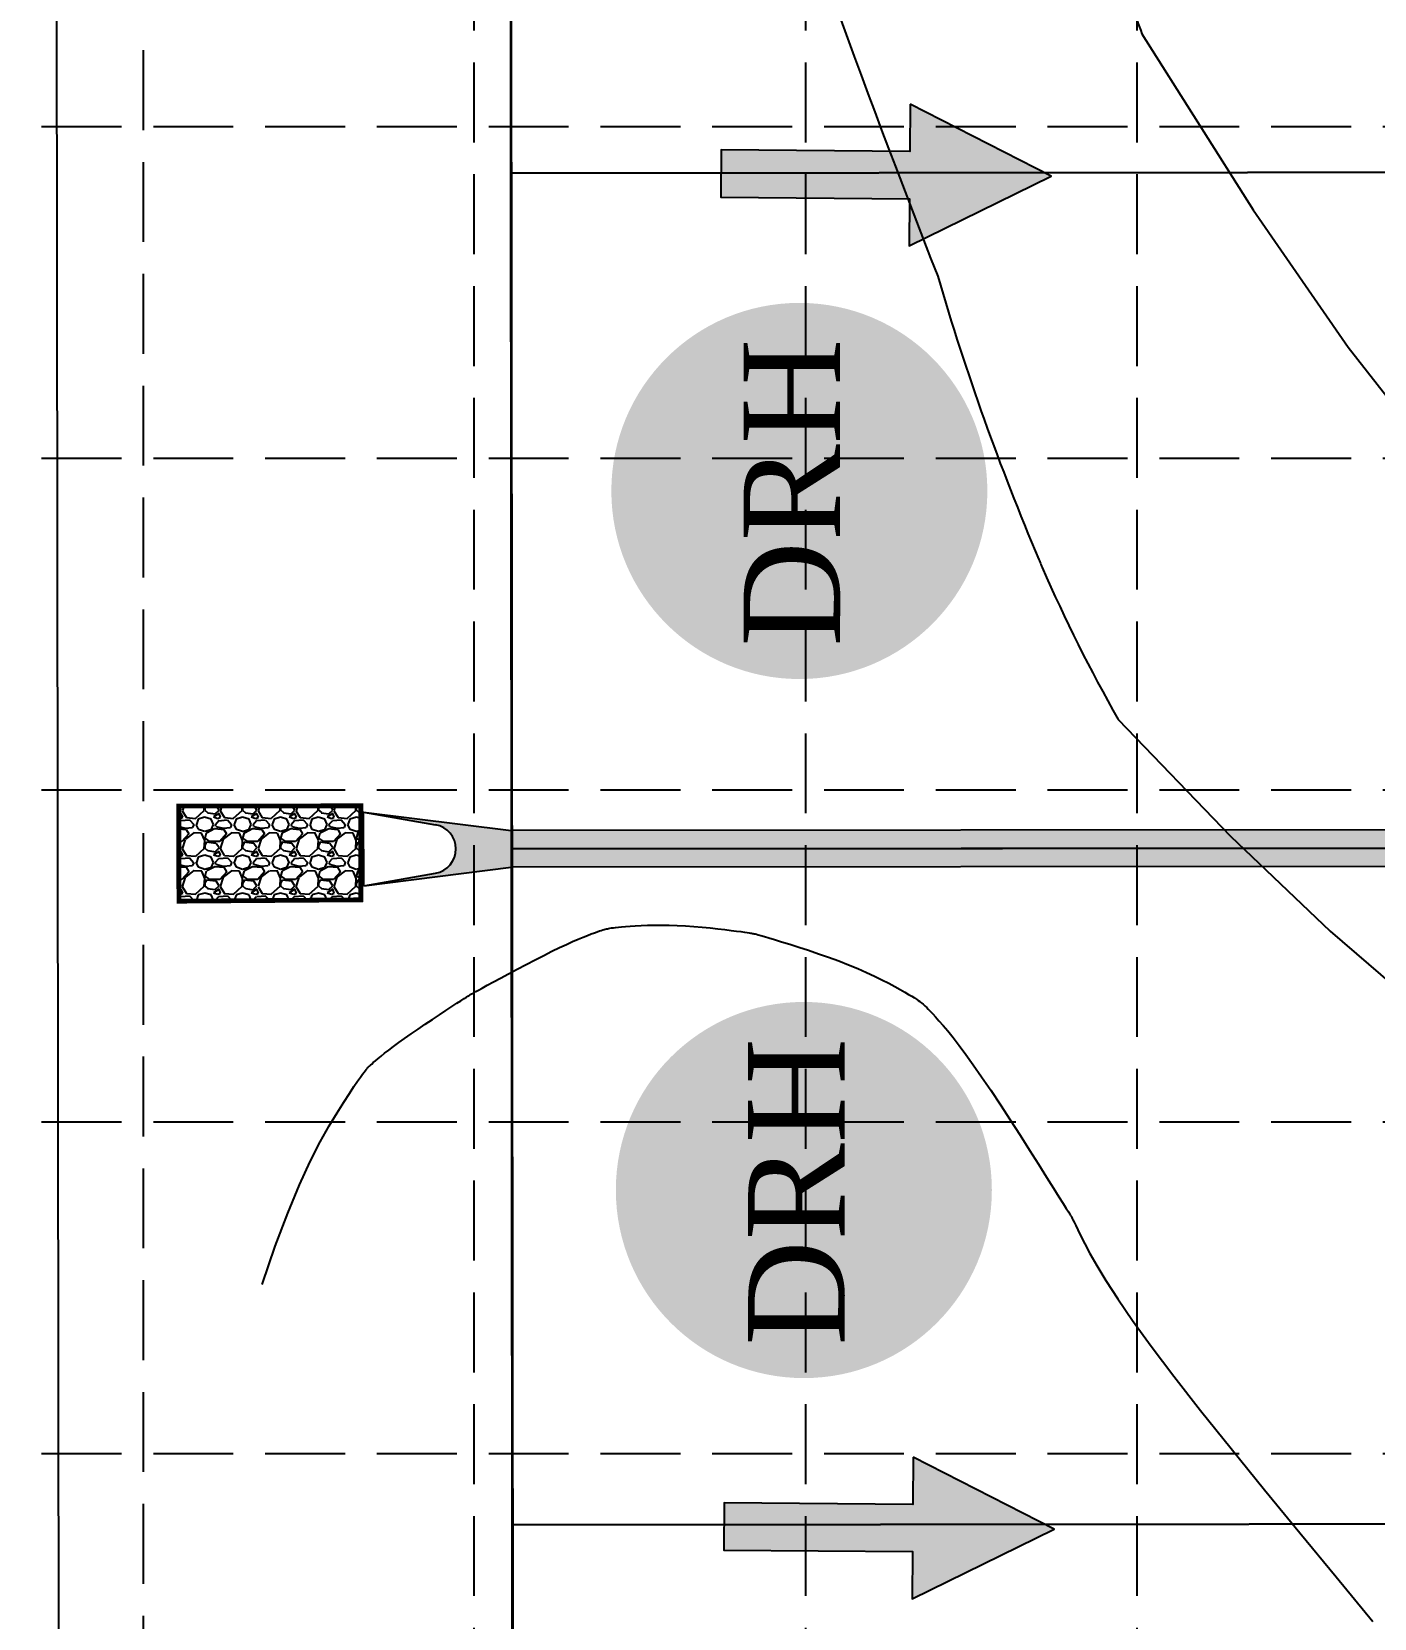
# Model space of a CAD drawing. Extents: x 4918 to 6001, y 3085 to 4816.
# Drawn here: x 5018.7 to 5128, y 3694.1 to 3823.3 of the extents above; entities that cross this region are included whole.
import ezdxf
from ezdxf.enums import TextEntityAlignment as Align

# ---------------------------------------------------------------- set-up
doc = ezdxf.new("R2010")
doc.units = 0
doc.header["$LTSCALE"] = 40
doc.header["$MEASUREMENT"] = 0
for name, pattern in [('ACAD_ISO02W100', [15, 12, -3]), ('HIDDEN', [0.35, 0.25, -0.1]), ('HIDDEN2', [0.175, 0.125, -0.05])]:
    doc.linetypes.add(name, pattern=pattern)
doc.layers.get('0').update_dxf_attribs({"linetype": 'CONTINUOUS'})
for name, color, linetype in [('area', 1, 'CONTINUOUS'), ('ARROWS', 252, 'CONTINUOUS'), ('asph-ex', 2, 'HIDDEN2'), ('base', 5, 'CONTINUOUS'), ('cont-int-pr', 6, 'CONTINUOUS'), ('grid', 2, 'CONTINUOUS'), ('LEGEND', 7, 'CONTINUOUS'), ('lots-pr', 4, 'CONTINUOUS'), ('ROW', 7, 'CONTINUOUS'), ('rw-pr', 5, 'CONTINUOUS'), ('STS-A-HATCH', 254, 'CONTINUOUS'), ('sts-pr-ut', 4, 'CONTINUOUS')]:
    doc.layers.add(name, color=color, linetype=linetype)
doc.styles.add('DRHorton', font='dutcheb.ttf')

# ---------------------------------------------------------------- blocks, each defined once
blk = doc.blocks.new('18FES')
for p, q in [((6, 1.5), (0, 0.75)), ((6, 1.5), (3.076458264189633, 0.9848265156523368)), ((6, 1.5), (6, -1.5)), ((6, -1.5), (0, -0.75)), ((6, -1.5), (3.076458264189633, -0.9848265156523386))]:
    blk.add_line(p, q)
blk.add_arc((3.25, 0), 1, 99.99380730805134, 260.0061926919486)
blk = doc.blocks.new('arrow')
blk.add_lwpolyline([(-67.00679329302966, -25.35842018353742), (-59.3270347441985, -25.41938721699262), (-59.57091179542658, -56.1384215279777), (-51.89114823905948, -56.19938584448118), (-51.64727869913713, -25.48035696739953), (-43.96752265407486, -25.54132400085473), (-55.30425519266737, -2.410587189246144), (-67.00678578172392, -25.35840795725562)], close=True)
at = {"color": 254}
for points in [[(-43.96751955730906, -25.54132267721434), (-67.00679354271597, -25.35841771446121), (-55.30425158724847, -2.410596210431322), (-67.00679354271597, -25.35841771446121)], [(-59.57090883123692, -56.13841801592571), (-51.89115083610795, -56.19938633684342), (-59.32703554756517, -25.41938603537892), (-51.64727755243712, -25.48035435629663)]]:
    blk.add_solid(points, dxfattribs=at)
blk = doc.blocks.new('DRHorton')
h = blk.add_hatch(color=1)
h.paths.add_polyline_path([(78.69822540696084, 25.78470422915278, 1), (40.43404856909645, 25.78470422915278, 1)])
h.paths.add_polyline_path([(42.32948281545312, 17.90510793809595), (76.50029822822269, 17.90510793809595), (76.50029822822269, 34.86907338622756), (42.32948281545312, 34.86907338622756)], flags=24)
at = {"layer": 'base', "color": 176, "style": 'DRHorton'}
blk.add_text('DRH', height=9.814143575853077, dxfattribs=at).set_placement((59.39083912051757, 21.64263810623019), align=Align.CENTER)

msp = doc.modelspace()

# ---------------------------------------------------------------- hatches: boundary and pattern name
at = {"layer": 'LEGEND', "linetype": 'ACAD_ISO02W100'}
h = msp.add_hatch(dxfattribs=at)
h.set_pattern_fill('GRAVEL', color=240, scale=3.085310250021716, angle=180, style=0)
h.set_pattern_definition([(48.01279999999998, (5265.047995288996, 3916.074856323128), (24.68247654583318, 27.76779638947003), [0.4150852997969214, -41.09351872734123]), (4.969699999999965, (5265.325673211499, 3916.38338734814), (-37.02372624451873, -3.085283429441465), [0.7122994068020133, -70.51761967622755]), (312.5103999999999, (5266.035294569003, 3916.445093553133), (-30.85307386343744, 33.93843951182259), [0.5022514849805353, -49.72295871927798]), (87.27370000000002, (5267.238565566511, 3917.216421115649), (-3.085297963474607, -61.70620591051897), [0.6486494563440653, -64.21628383682148]), (112.8337, (5267.269418669011, 3917.864336268153), (15.42658181145531, -37.02371192948178), [0.6360521345932272, -62.96924771341651]), (177.2737, (5267.022593849009, 3918.450545215654), (61.70620591051897, -3.085297963474608), [0.6486494563440655, -64.21628383682149]), (217.6942, (5266.374678696506, 3918.481398318156), (40.10905591379273, 30.85307289716059), [0.8578057235032872, -84.92269874999995]), (252.2553, (5265.6959104415, 3917.956895575649), (-21.59720495643734, -67.87681387268137), [0.8098569169077006, -80.1758625416546]), (301.4296, (5265.449085621498, 3917.185568013145), (24.68250740516246, -40.10901793632195), [0.6508461972420814, -64.4338444891018]), (355.2364000000001, (5265.788469749001, 3916.630212168138), (-33.93841566992839, 3.085284125654716), [0.7430414381332229, -36.40901504197663]), (42.39739999999999, (5266.528944209005, 3916.568505963132), (37.02374568060218, 33.93838832079586), [0.9609137067487631, -95.13052793026333]), (318.8141, (5264.184108418987, 3917.24727421814), (21.59718084196188, -18.51185321095916), [0.3279715648875581, -32.4693237628295]), (351.4692, (5264.430933238991, 3917.031302500645), (-40.10902795840483, 6.170644904970278), [0.6239638890336364, -61.77257310922188]), (44.99999999999999, (5265.047995288996, 3916.938743193139), (7.203674182564056e-16, 3.08531120476774), [0.4363276608683211, -3.926958203745642]), (23.19859999999993, (5265.263967006496, 3916.568505963132), (-15.42655041913294, -6.170624588896665), [0.234971058021154, -23.26205144071749]), (111.8014, (5265.479938723998, 3916.661065270639), (3.085309973888449, -9.255931592388071), [0.3322971698580884, -16.28260760270009]), (210.9638, (5265.356526313997, 3916.969596295639), (-9.255924648210035, -6.170628162537109), [0.5397102367260436, -17.45058573625841]), (341.5651, (5264.893729776495, 3916.691918373142), (-6.17062184089755, 3.085305323468369), [0.3902639788354966, -9.366344747982671]), (196.3895, (5267.269418669011, 3916.661065270639), (-30.85310928300011, -9.255908257591804), [0.5467169763038475, -54.12511949304217]), (250.3462, (5266.744915926507, 3916.506799758139), (12.3412263367542, 33.93841933924663), [0.4586653070784782, -45.40776975615158]), (113.1985999999999, (5264.893729776495, 3916.074856323128), (6.170624588896665, -15.42655041913294), [0.4699390307320578, -23.02708346800658]), (163.6105, (5264.708611161492, 3916.506799758139), (30.85310928300011, -9.255908257591814), [0.5467169763038422, -54.12511949304148]), (159.444, (5267.269418669011, 3918.573957625651), (15.42655694109422, -6.170608147761911), [0.5272178155237105, -25.83368530190282]), (114.7751, (5266.775769029007, 3918.759076240656), (15.42652715150663, -33.93842330767417), [0.4417485509776037, -43.73317133829819]), (246.8014, (5264.862876673995, 3919.160166573163), (-6.170624588896676, -15.42655041913294), [0.4699390307320577, -23.02708346800657]), (197.354, (5264.677758058993, 3918.728223138152), (40.10903947982246, 12.34122403785057), [0.5171936425213902, -51.20203177065638]), (249.444, (5266.374678696506, 3919.160166573163), (6.17060814776192, 15.42655694109422), [0.2636089077618557, -26.0972942096647]), (281.3098999999995, (5265.047995288996, 3919.160166573163), (3.085302944505645, -12.34124332095273), [0.1573199696486068, -15.57473561610681]), (345.9637999999999, (5265.078848391495, 3919.005901060662), (-9.255932434612888, 3.085304256378456), [0.6360521345932266, -12.08500598382256]), (6.008999999999985, (5265.6959104415, 3918.851635548162), (-30.853101731685, -3.085308144241442), [0.5894485232666489, -58.35532050002148]), (123.6901, (5265.356526313997, 3917.24727421814), (3.085314367390428, -6.170619135630258), [0.4449696148786313, -10.67927384239741]), (173.1572, (5265.109701493995, 3917.617511448145), (-52.4502722926736, 6.170645176122681), [0.7768626090939679, -76.90926563196203]), (240.9454, (5264.33837393149, 3917.710070755651), (12.34124108400508, 21.59717293666881), [0.3176512021012358, -31.44756156732985]), (270, (5264.184108418987, 3917.432392833143), (3.085310250021716, -3.085310250021716), [0.1851186150013029, -2.900191635020413]), (300.2564, (5265.757616646501, 3918.759076240656), (-12.3412252242868, 21.59717932722579), [0.4286236411740169, -42.43387622987867]), (228.0128, (5265.973588364001, 3918.388839010649), (-24.68247654583318, -27.76779638947003), [0.8301705995938429, -40.67843342754431]), (180, (5265.418232518998, 3917.771776960646), (-3.085310250021716, -3.085310250021716), [0.802180665005646, -2.283129585016069]), (145.3048, (5264.616051853991, 3917.771776960646), (30.85308478741251, -21.59719831342204), [0.4878307448719335, -48.29520671859842]), (74.05459999999998, (5264.214961521489, 3918.049454883145), (3.085309908466706, 12.34124139084804), [0.4492273430236622, -22.01217066126194]), (27.64599999999996, (5264.33837393149, 3918.481398318156), (58.62088181426082, 30.85312629773707), [0.7314190744213979, -72.41060869481811]), (355.4261, (5264.986289083994, 3918.820782445659), (40.10903497284846, -3.085294209990725), [0.7737927253951892, -76.60539651074701])])
h.paths.add_polyline_path([(5045.51811255931, 3760.258938656565), (5030.703044607223, 3760.243816821345), (5030.705598310141, 3752.497930717272), (5045.51811255931, 3752.610158743508)])
at = {"layer": 'STS-A-HATCH'}
h = msp.add_hatch(color=150, dxfattribs=at)
edge = h.paths.add_edge_path()
edge.add_line((5189.261769018384, 3758.352784185419), (5057.792558633328, 3758.253990155434))
edge.add_line((5057.792558633328, 3758.253990155434), (5045.746936170822, 3759.75050057233))
edge.add_line((5045.746936170822, 3759.75050057233), (5051.602019962396, 3758.723279715829))
edge.add_ellipse((5051.255989555354, 3756.750931690581), major_axis=(1.415961471100718, 1.415961471100718), ratio=0.9999999999995796, start_angle=235.0368628636893, end_angle=395.04924824764424, ccw=False)
edge.add_line((5051.604983856535, 3754.779105949538), (5045.751450510291, 3753.743086519808))
edge.add_line((5045.751450510291, 3753.743086519808), (5057.765150030422, 3755.253968711873))
edge.add_line((5057.765150030422, 3755.253968711873), (5189.263980958124, 3755.352785000519))
edge.add_line((5189.263980958124, 3755.352785000519), (5189.262874983039, 3756.852791666913))
edge.add_line((5189.262874983039, 3756.852791666913), (5189.261769018384, 3758.352784185419))

# ---------------------------------------------------------------- linework, layer by layer
at = {"layer": 'area', "color": 7, "flags": 128}
for points in [[(5174.521023037429, 3866.841737719184), (5057.639738445221, 3866.753905951588), (5057.701600662716, 3811.753936909623), (5177.70111747487, 3811.844111908158, 0.02901888423546375)], [(5177.825299576441, 3701.844174168033), (5057.82532509631, 3701.753998825578), (5057.887187313339, 3646.754029783526), (5179.271040845713, 3646.845245057619, -0.02774898756438197), (5177.859137135609, 3671.760144901305)]]:
    msp.add_lwpolyline(points, format="xyb", close=True, dxfattribs=at)
for points in [[(5177.701575141684, 3811.844112252107), (5057.701600662251, 3811.753936909623), (5057.763462879746, 3756.7539678676), (5177.763437358481, 3756.844143209997)], [(5177.763437359179, 3756.844143210055), (5057.76346287928, 3756.753967867542), (5057.82532509631, 3701.753998825578), (5177.82529957551, 3701.844174168004)]]:
    msp.add_lwpolyline(points, close=True, dxfattribs=at)
at = {"layer": 'asph-ex', "color": 7, "linetype": 'Continuous'}
msp.add_line((5019.756390935397, 4711.002019878316), (5021.432869464242, 3220.491790913986), dxfattribs=at)
at = {"layer": 'cont-int-pr', "color": 43}
for points in [[(5078.536720329263, 3975.389230044836, 0.01414673091377346), (5080.521026476236, 3947.14277606631, 0.01422735381331309), (5084.083809547649, 3919.213429801269, 4.892929931334017e-06), (5084.13473983929, 3918.888210986439, 0.0001321969335619656), (5084.13662819267, 3918.876174362447, 0.01410004613366376), (5088.016646364711, 3898.036688064956, 0.01025050132831996), (5094.742260621288, 3869.667447319267, 3.632155053425265e-05), (5094.779437962272, 3869.523857217911, 5.470506542625027e-05), (5094.804139303901, 3869.428524727894, 0.01023211456164365), (5100.871088568863, 3847.851946786181, 0.01081858612487094), (5107.463022164936, 3827.704360542737, 6.856476373725352e-05), (5107.503090135106, 3827.590357285622, 5.90293944911135e-05), (5107.549664307327, 3827.457950299618, 0.002033504722029468), (5109.108755970163, 3823.084130237908, 0.01017354862493849)], [(5044.882287719595, 3861.921087670742, -0.02530327171903162), (5052.160132431466, 3870.396115019061, -0.05356357773656165), (5056.708920999959, 3873.071752677513, -7.603059427455432e-05), (5057.133431340175, 3873.434245469416, -0.0006535427539029681), (5057.182878705687, 3873.476344367044, -0.0253638685318333), (5060.112781208158, 3875.718849650554, -0.0400942224047612), (5062.137473237065, 3876.884607317019, -0.06753300659159202), (5062.910561992472, 3877.130039811455, -0.03208859406107334), (5064.601629987615, 3877.314055631604, -0.0755691519138622), (5066.842726725205, 3877.074207365838, -0.07398647512956161), (5068.957946207054, 3876.166982284621, -0.06813057492559256), (5070.351818963365, 3875.01908085003, -0.08465309400043297), (5071.146481448439, 3873.797965853993, -0.08520439629697472), (5072.874338186889, 3866.676070504756, 0.0408012120334342), (5075.142191990724, 3851.627037494046, 1.828067053551287e-05), (5075.182960086138, 3851.453831549956, 2.335568513829472e-05), (5075.214880875965, 3851.318264580821, 0.01413557299891927), (5092.484012664947, 3803.359331758384, 0.02945728101606403), (5100.715946478028, 3780.307707258069, 0.0006071265701163726), (5100.890340348291, 3779.89877210667, 0.0009813560819723127), (5100.999034270565, 3779.646123836996, 0.02767530302576978), (5107.174254883599, 3767.293641628565, 0.01477547059197071)]]:
    msp.add_lwpolyline(points, format="xyb", dxfattribs=at)
at = {"layer": 'cont-int-pr', "color": 43, "flags": 128}
for points in [[(5109.108755970162, 3823.084130237909), (5118.175544432239, 3808.751136256111), (5125.907685711715, 3797.591802938467), (5132.501946708496, 3789.169543376167), (5138.155094322487, 3783.047770660398), (5143.063895453594, 3778.78989788235), (5147.425117001721, 3775.95933813321), (5151.435525866776, 3774.119504504167), (5155.291888948663, 3772.83381008641), (5159.162736265898, 3771.737953859988), (5163.103650311449, 3770.756778360387), (5167.141976696894, 3769.887412011957), (5171.30506103381, 3769.126983239046), (5175.620248933777, 3768.472620466002), (5180.114886008369, 3767.921452117173), (5184.816317869168, 3767.470606616908), (5189.751890127752, 3767.117212389554)], [(5107.174254883599, 3767.293641628565), (5116.316178124839, 3757.79569868575), (5124.435967827327, 3750.055284239756), (5131.638128122567, 3743.857544708255), (5138.027163142064, 3738.987626508923), (5143.707577017321, 3735.230676059432), (5148.783873879845, 3732.371839777457), (5153.360557861139, 3730.196264080671), (5157.542133092706, 3728.489095386744), (5161.434031313473, 3727.068896816347), (5165.145394692063, 3725.887898302107), (5168.786293004515, 3724.931746479644), (5172.466796026873, 3724.186087984579), (5176.296973535179, 3723.636569452531), (5180.386895305476, 3723.268837519123), (5184.846631113806, 3723.068538819974), (5189.786250736212, 3723.021319990705)]]:
    msp.add_lwpolyline(points, dxfattribs=at)
at = {"layer": 'cont-int-pr', "color": 43}
msp.add_lwpolyline([(5037.477625440825, 3721.294236054287), (5038.551011840572, 3724.431556020895), (5039.566579433005, 3727.120463939154), (5040.518726371203, 3729.402209661578), (5041.401850808244, 3731.318043040676), (5042.210350897207, 3732.909213928959), (5042.938624791168, 3734.21697217894), (5043.581070643208, 3735.282567643128), (5044.132086606403, 3736.147250174038), (5044.588745708466, 3736.848380197016), (5044.958820475646, 3737.407760428766), (5045.252758308822, 3737.843304158835), (5045.481006608877, 3738.172924676765), (5045.654012776693, 3738.414535272098), (5045.782224213151, 3738.58604923438), (5045.876088319133, 3738.705379853153), (5045.94605249552, 3738.790440417961), (5046.001855492776, 3738.857133468964), (5046.050401459688, 3738.913318548783), (5046.097885894623, 3738.964844450658), (5046.150504295952, 3739.017559967826), (5046.21445216204, 3739.077313893526), (5046.295924991258, 3739.149955020997), (5046.401118281974, 3739.241332143477), (5046.536227532556, 3739.357294054205), (5046.706758556199, 3739.502643097898), (5046.915458425404, 3739.677995825195), (5047.164384527497, 3739.882922338216), (5047.455594249807, 3740.116992739077), (5047.79114497966, 3740.379777129898), (5048.173094104383, 3740.670845612796), (5048.603499011304, 3740.989768289891), (5049.08441708775, 3741.336115263301), (5049.61466323607, 3741.707785147197), (5050.180082418705, 3742.095990603963), (5050.763277113118, 3742.490272808039), (5051.346849796772, 3742.880172933861), (5051.913402947131, 3743.255232155867), (5052.445539041656, 3743.604991648497), (5052.925860557812, 3743.918992586185), (5053.336969973062, 3744.186776143373), (5053.666181291201, 3744.400811798862), (5053.919654621354, 3744.565282248928), (5054.10826159898, 3744.687298494209), (5054.242873859536, 3744.773971535347), (5054.334363038482, 3744.832412372982), (5054.393600771272, 3744.869732007753), (5054.431458693368, 3744.893041440301), (5054.458808440225, 3744.909451671266), (5054.486920571572, 3744.92608380636), (5054.528661344215, 3744.95009937158), (5054.597295939227, 3744.988669997995), (5054.706089537685, 3745.048967316673), (5054.868307320664, 3745.138162958684), (5055.097214469238, 3745.263428555095), (5055.406076164482, 3745.431935736976), (5055.808157587472, 3745.650856135396), (5056.31107639271, 3745.924137569105), (5056.8998601284, 3746.242832607579), (5057.553888816178, 3746.59477000798), (5058.252542477676, 3746.967778527465), (5058.975201134528, 3747.349686923193), (5059.701244808367, 3747.728323952324), (5060.410053520825, 3748.091518372018), (5061.081007293537, 3748.427098939432), (5061.697246783077, 3748.725382565848), (5062.256955185788, 3748.986638779028), (5062.762076332951, 3749.213625260856), (5063.214554055853, 3749.409099693217), (5063.616332185777, 3749.575819757994), (5063.969354554004, 3749.716543137073), (5064.27556499182, 3749.834027512337), (5064.536907330508, 3749.93103056567), (5064.756017087746, 3750.010231685311), (5064.938296526787, 3750.073997084914), (5065.089839597278, 3750.124614684486), (5065.216740248866, 3750.164372404036), (5065.325092431199, 3750.195558163573), (5065.420990093923, 3750.220459883105), (5065.510527186686, 3750.24136548264), (5065.599797659134, 3750.260562882184), (5065.694953444562, 3750.279979758261), (5065.802378410852, 3750.300102813433), (5065.92851440953, 3750.321058506776), (5066.079803292125, 3750.342973297367), (5066.262686910164, 3750.365973644282), (5066.483607115176, 3750.390186006598), (5066.749005758687, 3750.415736843389), (5067.065324692227, 3750.442752613732), (5067.437194691031, 3750.470974475396), (5067.862002225174, 3750.49860238092), (5068.33532268844, 3750.523450981531), (5068.852731474611, 3750.543334928463), (5069.40980397747, 3750.556068872944), (5070.002115590801, 3750.559467466204), (5070.625241708386, 3750.551345359474), (5071.274757724009, 3750.529517203986), (5071.944698687244, 3750.492707566311), (5072.622938270838, 3750.443280674395), (5073.295809803326, 3750.384510671528), (5073.949646613245, 3750.319671700998), (5074.570782029133, 3750.252037906096), (5075.145549379527, 3750.184883430109), (5075.660281992962, 3750.121482416328), (5076.101313197977, 3750.06510900804), (5076.459132533706, 3750.018263089902), (5076.740854381674, 3749.980347512041), (5076.957749334001, 3749.94999086595), (5077.121087982811, 3749.925821743122), (5077.242140920227, 3749.90646873505), (5077.33217873837, 3749.890560433229), (5077.402472029363, 3749.876725429151), (5077.464291385327, 3749.86359231431), (5077.529288379958, 3749.84929797775), (5077.610638513234, 3749.83001249872), (5077.721898266711, 3749.801414254019), (5077.87662412194, 3749.759181620448), (5078.088372560474, 3749.698992974805), (5078.370700063866, 3749.61652669389), (5078.737163113669, 3749.507461154502), (5079.201318191435, 3749.367474733441), (5079.771182483701, 3749.193630346379), (5080.432615996929, 3748.988529064483), (5081.165939442569, 3748.756156497786), (5081.951473532065, 3748.500498256328), (5082.769538976867, 3748.225539950146), (5083.600456488421, 3747.935267189275), (5084.424546778173, 3747.633665583754), (5085.222130557571, 3747.32472074362), (5085.976479098875, 3747.012478179202), (5086.682665917585, 3746.701223001992), (5087.338715090017, 3746.395300223778), (5087.942650692487, 3746.099054856344), (5088.492496801308, 3745.816831911476), (5088.986277492794, 3745.552976400959), (5089.422016843261, 3745.31183333658), (5089.797738929022, 3745.097747730122), (5090.113025110851, 3744.913715309613), (5090.373685887352, 3744.757334668044), (5090.587089041591, 3744.624855114644), (5090.760602356629, 3744.512525958645), (5090.901593615532, 3744.416596509278), (5091.017430601363, 3744.333316075774), (5091.115481097187, 3744.258933967365), (5091.203112886064, 3744.189699493279), (5091.287486470034, 3744.121299639183), (5091.374933227022, 3744.047172096466), (5091.471577253921, 3743.960192232953), (5091.583542647632, 3743.853235416468), (5091.71695350505, 3743.719177014834), (5091.877933923073, 3743.550892395876), (5092.072607998597, 3743.341256927417), (5092.307099828521, 3743.08314597728), (5092.586962346054, 3742.769036572405), (5092.915463829661, 3742.389812376176), (5093.295301394125, 3741.935958711094), (5093.729172154225, 3741.39796089966), (5094.219773224739, 3740.766304264374), (5094.769801720448, 3740.031474127735), (5095.381954756132, 3739.183955812243), (5096.058929446569, 3738.214234640401), (5096.79907881935, 3737.121076746036), (5097.583379553299, 3735.936371508295), (5098.388464240048, 3734.700289117658), (5099.19096547123, 3733.452999764603), (5099.967515838477, 3732.234673639607), (5100.694747933423, 3731.085480933147), (5101.3492943477, 3730.045591835702), (5101.907787672943, 3729.155176537748), (5102.353192905511, 3728.443846785499), (5102.693804660679, 3727.898980548112), (5102.94424995845, 3727.497397350475), (5103.119155818828, 3727.21591671748), (5103.233149261815, 3727.031358174016), (5103.300857307414, 3726.920541244976), (5103.336906975629, 3726.860285455249), (5103.355925286462, 3726.827410329726), (5103.371549933036, 3726.79967569205), (5103.393461300962, 3726.758602560876), (5103.430350448968, 3726.686652253613), (5103.490908435783, 3726.566286087668), (5103.583826320139, 3726.379965380449), (5103.717795160762, 3726.110151449366), (5103.901506016384, 3725.739305611824), (5104.143649945733, 3725.249889185232), (5104.457733833624, 3724.622196279412), (5104.876527869207, 3723.827852173836), (5105.43761806772, 3722.836314940388), (5106.178590444398, 3721.617042650955), (5107.137031014477, 3720.139493377421), (5108.350525793191, 3718.373125191672), (5109.856660795778, 3716.287396165593), (5111.693022037474, 3713.851764371071), (5113.879388624179, 3711.052836773834), (5116.364312024451, 3707.945815914998), (5119.078536797514, 3704.603053229523), (5121.952807502591, 3701.096900152366), (5124.917868698906, 3697.499708118489), (5127.904464945682, 3693.88382856285)], dxfattribs=at)
at = {"layer": 'grid', "color": 253, "linetype": 'HIDDEN', "ltscale": 0.65}
for p, q in [((5027.821772196113, 3114.547618567069), (5027.821772196113, 4788.54761857885)), ((5054.733049979575, 3113.553477634871), (5054.733049979575, 4787.553477646653)), ((5081.733049979765, 3113.553477634871), (5081.733049979765, 4787.553477646653)), ((5108.733049979955, 3113.553477634871), (5108.733049979955, 4787.553477646653)), ((4946.733049978815, 3815.553477639812), (5891.852299346259, 3815.553477639812)), ((4946.733049978815, 3788.553477639622), (5891.852299346259, 3788.553477639622)), ((4946.733049978815, 3761.553477639432), (5891.852299346259, 3761.553477639432)), ((4946.733049978815, 3734.553477639241), (5891.852299346259, 3734.553477639241)), ((4946.733049978815, 3707.553477639051), (5891.852299346259, 3707.553477639051))]:
    msp.add_line(p, q, dxfattribs=at)
at = {"layer": 'LEGEND', "color": 240, "const_width": 0.3856637812527145}
msp.add_lwpolyline([(5045.51811255931, 3760.258938656565), (5030.703044607223, 3760.243816821345), (5030.705598310141, 3752.497930717272), (5045.51811255931, 3752.610158743508)], close=True, dxfattribs=at)
at = {"layer": 'lots-pr', "color": 7}
for p, q in [((5177.701575141949, 3811.844112252064), (5057.767859944417, 3811.753986700884)), ((5177.763437358856, 3756.844143210043), (5057.829722161394, 3756.75401765886)), ((5177.825299575762, 3701.844174168019), (5057.89158437837, 3701.754048616854))]:
    msp.add_line(p, q, dxfattribs=at)
at = {"layer": 'ROW', "color": 7}
msp.add_line((5056.748963242688, 4711.002019878316), (5058.388259670886, 3220.491790913986), dxfattribs=at)
at = {"layer": 'rw-pr', "color": 7}
msp.add_line((5057.03737580013, 4461.20703389384), (5058.127785574006, 3491.754163666307), dxfattribs=at)
at = {"layer": 'sts-pr-ut', "color": 150}
for p, q in [((5189.261769018383, 3758.352784185418), (5057.761775727668, 3758.253967023269)), ((5189.263980958124, 3755.35278500052), (5057.765150030427, 3755.253968711873))]:
    msp.add_line(p, q, dxfattribs=at)

# ---------------------------------------------------------------- block references
at = {"layer": 'ARROWS'}
for name, p, xscale, yscale, zscale, rotation in [('arrow', (5102.929666889181, 3783.847977571118), 0.5, 0.5, 0.5, 270), ('DRHorton', (5101.84603141463, 3738.230261891457), 0.7999999999999545, 0.7999999999999545, 0.8, 90), ('DRHorton', (5102.21283852761, 3681.339385830664), 0.7999999999999545, 0.7999999999999545, 0.8, 90), ('arrow', (5103.165852519662, 3673.73656888016), 0.5, 0.5, 0.5, 270)]:
    msp.add_blockref(name, p, dxfattribs=dict(at, xscale=xscale, yscale=yscale, zscale=zscale, rotation=rotation))
at = {"layer": 'sts-pr-ut', "color": 150, "xscale": 2.002471916223769, "yscale": 2.002471916232025, "zscale": 2.002471916225919, "rotation": 180.0430555556547}
msp.add_blockref('18FES', (5057.764021445558, 3756.755822225004), dxfattribs=at)

doc.saveas('drawing.dxf')
